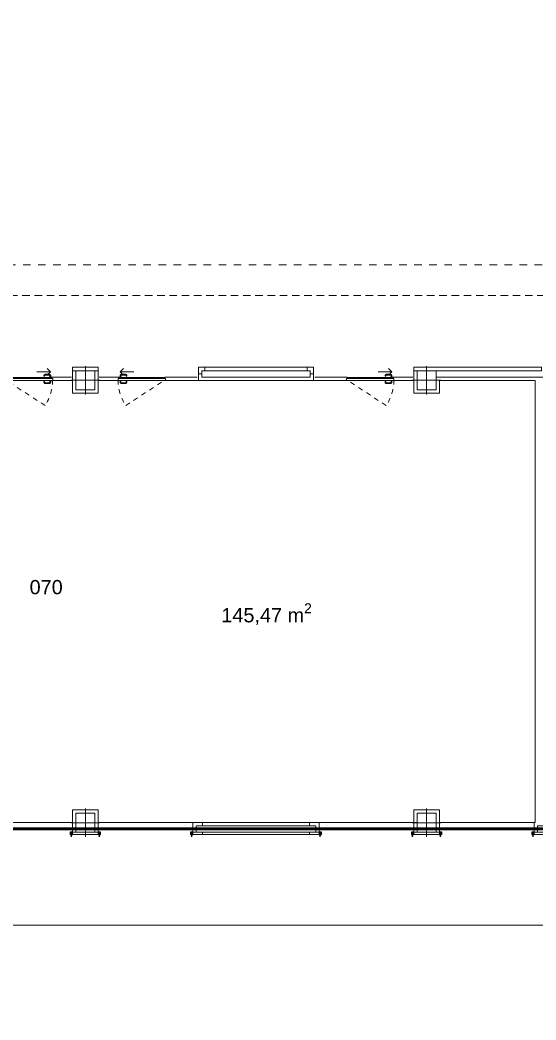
# Model space of a CAD drawing. Header units: millimetres. Extents: x 10 to 110, y 17 to 110.
# Drawn here: x 82.09 to 92.98, y 16.99 to 38.08 of the extents above; entities that cross this region are included whole.
import ezdxf

# ---------------------------------------------------------------- set-up
doc = ezdxf.new("R2010")
doc.units = ezdxf.units.MM
doc.header["$LTSCALE"] = 0.05
for name, pattern in [('00 Ground$0$Dash', [6.35, 3.175, -3.175]), ('00 Ground$0$HIDDEN2', [4.7625, 3.175, -1.5875]), ('OF 00 Ground$0$DASHDOT2', [12.7, 6.35, -3.175, 0, -3.175])]:
    doc.linetypes.add(name, pattern=pattern)
for name, color, linetype, lineweight in [('00 Ground$0$0-2', 250, 'Continuous', 9), ('00 Ground$0$A-DOOR', 252, 'Continuous', 9), ('00 Ground$0$A-Proyecciones', 252, 'Continuous', 0), ('00 Ground$0$E-Proyecciones Sección', 251, '00 Ground$0$HIDDEN2', 0), ('00 Ground$0$Seccio-1', 7, 'Continuous', 9), ('00 Ground$0$Seccio-2', 7, '00 Ground$0$Dash', 9), ('COLUMN_AXES', 1, 'Continuous', 0), ('CONCRETE_COLUMN', 2, 'Continuous', 9), ('OF 00 Ground$0$4A MUROS', 1, 'Continuous', 0), ('OF 00 Ground$0$Superficies', 81, 'Continuous', 5)]:
    doc.layers.add(name, color=color, linetype=linetype, lineweight=lineweight)
for name, color, linetype in [('00 Ground$0$PUENTE GRUA', 5, 'Continuous'), ('4A TEXTOS', 7, 'Continuous'), ('MAPAS', 7, 'Continuous'), ('OF 00 Ground$0$A-MARCOS', 1, 'Continuous'), ('OF 00 Ground$0$panel fachada', 4, 'Continuous'), ('OF 00 Ground$0$Pladur', 3, 'Continuous')]:
    doc.layers.add(name, color=color, linetype=linetype)
doc.layers.add('OF 00 Ground$0$A-VENTANAS', color=5, linetype='Continuous', plot=False)
doc.layers.get('OF 00 Ground$0$A-VENTANAS').off()
doc.styles.get("Standard").update_dxf_attribs({"font": 'arial.ttf'})

# ---------------------------------------------------------------- blocks, each defined once
blk = doc.blocks.new('*U214')
at = {"layer": 'OF 00 Ground$0$A-MARCOS', "color": 6, "linetype": 'OF 00 Ground$0$DASHDOT2', "ltscale": 0.05}
for p, q in [((0.025, -0.096), (0.025, 0.046)), ((1.975, -0.096), (1.975, 0.046))]:
    blk.add_line(p, q, dxfattribs=at)
at = {"layer": 'OF 00 Ground$0$A-MARCOS', "flags": 128}
for points in [[(0, 0), (0.05, 0), (0.05, -0.05), (0, -0.05)], [(1.95, 0), (2, 0), (2, -0.05), (1.95, -0.05)]]:
    blk.add_lwpolyline(points, close=True, dxfattribs=at)
blk = doc.blocks.new('*U215')
at = {"layer": 'OF 00 Ground$0$A-MARCOS', "color": 6, "linetype": 'OF 00 Ground$0$DASHDOT2', "ltscale": 0.05}
for p, q in [((0.025, -0.096), (0.025, 0.046)), ((1.975, -0.096), (1.975, 0.046))]:
    blk.add_line(p, q, dxfattribs=at)
at = {"layer": 'OF 00 Ground$0$A-MARCOS', "flags": 128}
for points in [[(0, 0), (0.05, 0), (0.05, -0.05), (0, -0.05)], [(1.95, 0), (2, 0), (2, -0.05), (1.95, -0.05)]]:
    blk.add_lwpolyline(points, close=True, dxfattribs=at)
blk = doc.blocks.new('*U216')
at = {"layer": 'OF 00 Ground$0$A-MARCOS', "color": 6, "linetype": 'OF 00 Ground$0$DASHDOT2', "ltscale": 0.05}
for p, q in [((0.025, -0.096), (0.025, 0.046)), ((1.975, -0.096), (1.975, 0.046))]:
    blk.add_line(p, q, dxfattribs=at)
at = {"layer": 'OF 00 Ground$0$A-MARCOS', "flags": 128}
for points in [[(0, 0), (0.05, 0), (0.05, -0.05), (0, -0.05)], [(1.95, 0), (2, 0), (2, -0.05), (1.95, -0.05)]]:
    blk.add_lwpolyline(points, close=True, dxfattribs=at)
blk = doc.blocks.new('*U220')
at = {"layer": 'OF 00 Ground$0$A-MARCOS', "color": 6, "linetype": 'OF 00 Ground$0$DASHDOT2', "ltscale": 0.05}
for p, q in [((0.025, -0.096), (0.025, 0.046)), ((1.975, -0.096), (1.975, 0.046))]:
    blk.add_line(p, q, dxfattribs=at)
at = {"layer": 'OF 00 Ground$0$A-MARCOS', "flags": 128}
for points in [[(0, 0), (0.05, 0), (0.05, -0.05), (0, -0.05)], [(1.95, 0), (2, 0), (2, -0.05), (1.95, -0.05)]]:
    blk.add_lwpolyline(points, close=True, dxfattribs=at)
blk = doc.blocks.new('00 Ground$0$DR_SL1_2120-4200 - DR_SL1_ 2120 _ 4200 _L_S1-7009590-DWGPl_ Baja')
at = {"layer": '00 Ground$0$A-DOOR'}
for p, q in [((-595, 143), (-524, 214)), ((-638, 6), (362, 6)), ((-638, -35), (-638, 6)), ((-622, 25), (346, 25)), ((-622, 6), (-622, 25)), ((-606, 30), (-614, 30)), ((-614, 30), (-561, 30)), ((-614, 30), (-614, 25)), ((-596, 59), (-596, 30)), ((-595, 143), (-524, 73)), ((-595, 143), (-305, 143)), ((-578, 30), (-578, 59)), ((-561, 30), (-569, 30)), ((-483, 93), (-562, 93)), ((-562, 75), (-483, 75)), ((-561, 25), (-561, 30)), ((-450, 51), (-468, 51)), ((-468, 51), (-450, 51)), ((-468, 59), (-468, 51)), ((-450, 51), (-450, 59)), ((346, 25), (346, 6)), ((362, 6), (362, -35)), ((362, -35), (-638, -35)), ((-614, -35), (-614, -40)), ((-561, -40), (-614, -40)), ((-614, -40), (-606, -40)), ((-596, -40), (-596, -69)), ((-578, -69), (-578, -40)), ((-569, -40), (-561, -40)), ((-483, -85), (-562, -85)), ((-562, -103), (-483, -103)), ((-561, -40), (-561, -35)), ((-450, -61), (-468, -61)), ((-468, -61), (-450, -61)), ((-468, -61), (-468, -69)), ((-450, -69), (-450, -61))]:
    blk.add_line(p, q, dxfattribs=at)
at = {"layer": '00 Ground$0$A-DOOR', "flags": 128}
for points in [[(-562, 93), (-564, 93), (-565, 93), (-567, 93), (-568, 93), (-569, 92), (-571, 92), (-572, 92), (-573, 91), (-574, 91), (-576, 90), (-577, 90), (-578, 89), (-579, 88), (-581, 88), (-582, 87), (-583, 86), (-584, 85), (-585, 85), (-586, 84), (-587, 83), (-588, 82), (-589, 81), (-590, 80), (-590, 78), (-591, 77), (-592, 76), (-592, 75), (-593, 74), (-594, 73), (-594, 71), (-595, 70), (-595, 69), (-595, 67), (-596, 66), (-596, 65), (-596, 63), (-596, 62), (-596, 61), (-596, 59), (-596, 59)], [(-578, 59), (-578, 60), (-578, 60), (-578, 61), (-578, 62), (-578, 62), (-578, 63), (-578, 63), (-578, 64), (-577, 65), (-577, 65), (-577, 66), (-577, 66), (-576, 67), (-576, 67), (-576, 68), (-575, 69), (-575, 69), (-575, 70), (-574, 70), (-574, 70), (-573, 71), (-573, 71), (-572, 72), (-572, 72), (-571, 72), (-571, 73), (-570, 73), (-569, 73), (-569, 74), (-568, 74), (-568, 74), (-567, 74), (-566, 74), (-566, 75), (-565, 75), (-565, 75), (-564, 75), (-563, 75), (-563, 75), (-562, 75)], [(-450, 59), (-450, 60), (-450, 62), (-450, 63), (-450, 64), (-450, 66), (-450, 67), (-451, 68), (-451, 70), (-452, 71), (-452, 72), (-453, 73), (-453, 75), (-454, 76), (-455, 77), (-455, 78), (-456, 79), (-457, 80), (-458, 81), (-459, 82), (-460, 83), (-461, 84), (-462, 85), (-463, 86), (-464, 87), (-465, 88), (-466, 88), (-467, 89), (-469, 90), (-470, 90), (-471, 91), (-472, 91), (-474, 92), (-475, 92), (-476, 92), (-478, 92), (-479, 93), (-480, 93), (-482, 93), (-483, 93), (-483, 93)], [(-483, 75), (-483, 75), (-482, 75), (-482, 75), (-481, 75), (-480, 75), (-480, 75), (-479, 74), (-478, 74), (-478, 74), (-477, 74), (-477, 73), (-476, 73), (-476, 73), (-475, 73), (-474, 72), (-474, 72), (-473, 71), (-473, 71), (-472, 71), (-472, 70), (-472, 70), (-471, 69), (-471, 69), (-470, 68), (-470, 68), (-470, 67), (-469, 67), (-469, 66), (-469, 65), (-469, 65), (-468, 64), (-468, 64), (-468, 63), (-468, 62), (-468, 62), (-468, 61), (-468, 60), (-468, 60), (-468, 59), (-468, 59)], [(-596, -69), (-596, -70), (-596, -72), (-596, -73), (-596, -74), (-596, -76), (-596, -77), (-595, -78), (-595, -80), (-594, -81), (-594, -82), (-593, -83), (-593, -85), (-592, -86), (-591, -87), (-591, -88), (-590, -89), (-589, -90), (-588, -91), (-587, -92), (-586, -93), (-585, -94), (-584, -95), (-583, -96), (-582, -97), (-581, -98), (-580, -98), (-579, -99), (-577, -100), (-576, -100), (-575, -101), (-574, -101), (-572, -102), (-571, -102), (-570, -102), (-568, -102), (-567, -103), (-566, -103), (-564, -103), (-563, -103), (-562, -103)], [(-562, -85), (-563, -85), (-564, -85), (-564, -85), (-565, -85), (-566, -85), (-566, -85), (-567, -84), (-568, -84), (-568, -84), (-569, -84), (-569, -83), (-570, -83), (-570, -83), (-571, -83), (-572, -82), (-572, -82), (-573, -81), (-573, -81), (-574, -81), (-574, -80), (-574, -80), (-575, -79), (-575, -79), (-576, -78), (-576, -78), (-576, -77), (-577, -77), (-577, -76), (-577, -75), (-577, -75), (-578, -74), (-578, -74), (-578, -73), (-578, -72), (-578, -72), (-578, -71), (-578, -70), (-578, -70), (-578, -69), (-578, -69)], [(-483, -103), (-482, -103), (-481, -103), (-479, -103), (-478, -103), (-477, -102), (-475, -102), (-474, -102), (-473, -101), (-472, -101), (-470, -100), (-469, -100), (-468, -99), (-467, -98), (-465, -98), (-464, -97), (-463, -96), (-462, -95), (-461, -95), (-460, -94), (-459, -93), (-458, -92), (-457, -91), (-456, -90), (-456, -88), (-455, -87), (-454, -86), (-454, -85), (-453, -84), (-452, -83), (-452, -81), (-451, -80), (-451, -79), (-451, -77), (-450, -76), (-450, -75), (-450, -73), (-450, -72), (-450, -71), (-450, -69), (-450, -69)], [(-468, -69), (-468, -70), (-468, -70), (-468, -71), (-468, -72), (-468, -72), (-468, -73), (-468, -73), (-468, -74), (-469, -75), (-469, -75), (-469, -76), (-469, -76), (-470, -77), (-470, -77), (-470, -78), (-471, -79), (-471, -79), (-471, -80), (-472, -80), (-472, -80), (-473, -81), (-473, -81), (-474, -82), (-474, -82), (-475, -82), (-475, -83), (-476, -83), (-477, -83), (-477, -84), (-478, -84), (-478, -84), (-479, -84), (-480, -84), (-480, -85), (-481, -85), (-481, -85), (-482, -85), (-483, -85), (-483, -85), (-483, -85)]]:
    blk.add_lwpolyline(points, dxfattribs=at)
at = {"layer": '00 Ground$0$Seccio-1'}
for p, q in [((-1057, 35), (-1057, -35)), ((-622, 35), (-1037, 35)), ((-622, 25), (-622, 35)), ((1031, 35), (346, 35)), ((346, 35), (346, 25)), ((1058, -35), (1058, 35)), ((-1057, -35), (-638, -35)), ((362, -35), (1058, -35))]:
    blk.add_line(p, q, dxfattribs=at)
at = {"layer": '00 Ground$0$Seccio-2'}
blk.add_line((-476, -565), (362, -20), dxfattribs=at)
blk.add_arc((362, -20), 1000, 180, 213, dxfattribs=at)
blk = doc.blocks.new('Column axes')
at = {"layer": 'COLUMN_AXES'}
for p, q in [((0, -0.5), (0, 0.5)), ((-0.5, 0), (0.5, 0))]:
    blk.add_line(p, q, dxfattribs=at)

msp = doc.modelspace()

# ---------------------------------------------------------------- linework, layer by layer
at = {"layer": '00 Ground$0$A-Proyecciones', "lineweight": 0}
msp.add_lwpolyline([(108.24, 109.773), (108.231, 50.892, -0.436581), (101.749, 43.899), (100.813, 43.899), (100.813, 38.9), (101.749, 38.9, -0.414214), (108.249, 32.4), (108.24, 23.491, -0.413136), (101.74, 16.991), (101.74, 18.991), (16.495, 18.991), (16.495, 16.991, -0.414208), (9.995, 23.491), (9.995, 109.773), (11.495, 109.773)], format="xyb", dxfattribs=at)
at = {"layer": '00 Ground$0$E-Proyecciones Sección', "lineweight": 0}
msp.add_line((24.7, 32.275), (96.7, 32.272), dxfattribs=at)
at = {"layer": '00 Ground$0$PUENTE GRUA', "color": 242, "linetype": '00 Ground$0$Dash', "lineweight": 0}
msp.add_lwpolyline([(26.7, 104.922), (94.7, 104.922), (94.7, 32.921), (26.7, 32.921)], close=True, dxfattribs=at)
at = {"layer": 'CONCRETE_COLUMN', "lineweight": 0}
for points in [[(83.274, 30.283), (83.674, 30.283), (83.674, 30.683), (83.274, 30.683), (83.274, 30.283)], [(90.474, 30.283), (90.874, 30.283), (90.874, 30.683), (90.474, 30.683), (90.474, 30.283)], [(83.274, 20.951), (83.674, 20.951), (83.674, 21.351), (83.274, 21.351), (83.274, 20.951)], [(90.474, 20.951), (90.874, 20.951), (90.874, 21.351), (90.474, 21.351), (90.474, 20.951)]]:
    msp.add_lwpolyline(points, close=True, dxfattribs=at)
at = {"layer": 'MAPAS', "color": 4, "lineweight": 50}
msp.add_lwpolyline([(94.136, 21.153), (94.136, 21.023), (77.175, 21.023), (77.175, 30.517), (76.004, 30.517)], dxfattribs=at)
at = {"layer": 'OF 00 Ground$0$4A MUROS', "lineweight": 0, "ltscale": 2000, "flags": 128}
msp.add_lwpolyline([(93.106, 30.551), (92.256, 30.551)], dxfattribs=at)
at = {"layer": 'OF 00 Ground$0$panel fachada', "linetype": 'Continuous', "lineweight": 0}
for points in [[(83.744, 30.683), (83.204, 30.683), (83.204, 30.763), (83.744, 30.763)], [(88.153, 30.683), (85.995, 30.683), (85.995, 30.763), (88.153, 30.763)], [(93.1, 30.683), (90.404, 30.683), (90.404, 30.763), (93.1, 30.763)], [(83.204, 20.951), (83.744, 20.951), (83.744, 20.901), (83.204, 20.901)], [(85.944, 20.951), (85.744, 20.951), (85.744, 20.901), (85.944, 20.901)], [(88.204, 20.951), (85.944, 20.951), (85.944, 20.901), (88.204, 20.901)], [(88.404, 20.951), (88.204, 20.951), (88.204, 20.901), (88.404, 20.901)], [(90.404, 20.951), (90.944, 20.951), (90.944, 20.901), (90.404, 20.901)], [(93.34, 20.951), (92.944, 20.951), (92.944, 20.901), (93.34, 20.901)]]:
    msp.add_lwpolyline(points, close=True, dxfattribs=at)
for points in [[(85.929, 30.617), (85.929, 30.683), (85.995, 30.683), (85.995, 30.763), (85.859, 30.763), (85.859, 30.617), (85.929, 30.617)], [(88.219, 30.617), (88.219, 30.683), (88.153, 30.683), (88.153, 30.763), (88.289, 30.763), (88.289, 30.617), (88.219, 30.617)]]:
    msp.add_lwpolyline(points, dxfattribs=at)
at = {"layer": 'OF 00 Ground$0$Pladur', "linetype": 'Continuous', "lineweight": 0}
for p, q in [((85.859, 30.617), (85.859, 30.481)), ((85.929, 30.617), (85.929, 30.551)), ((88.219, 30.617), (88.219, 30.551)), ((88.289, 30.617), (88.289, 30.481)), ((88.289, 30.481), (85.859, 30.481)), ((85.929, 30.551), (88.219, 30.551)), ((90.874, 30.551), (93.166, 30.551)), ((92.964, 30.481), (90.944, 30.481)), ((92.964, 21.153), (92.964, 30.481)), ((83.204, 21.153), (81.204, 21.153)), ((85.744, 21.153), (83.744, 21.153)), ((88.204, 21.153), (85.944, 21.153)), ((90.474, 21.153), (88.404, 21.153)), ((92.944, 21.153), (90.944, 21.153)), ((85.944, 21.083), (85.878, 21.083)), ((85.944, 21.083), (88.204, 21.083))]:
    msp.add_line(p, q, dxfattribs=at)
for points in [[(83.204, 30.683), (83.204, 30.213)], [(83.204, 30.213), (83.744, 30.213), (83.744, 30.683)], [(90.404, 30.683), (90.404, 30.213)], [(90.404, 30.213), (90.944, 30.213), (90.944, 30.481)], [(83.744, 20.951), (83.744, 21.421), (83.204, 21.421), (83.204, 20.951)], [(90.944, 20.951), (90.944, 21.421), (90.404, 21.421), (90.404, 20.951)], [(92.964, 21.153), (92.944, 21.153), (92.944, 20.951), (93.011, 20.951), (93.011, 21.083), (93.144, 21.083), (93.27, 21.083)]]:
    msp.add_lwpolyline(points, dxfattribs=at)
for points in [[(85.944, 21.153), (85.744, 21.153), (85.744, 20.951), (85.811, 20.951), (85.811, 21.083), (85.944, 21.083)], [(88.204, 21.153), (88.404, 21.153), (88.404, 20.951), (88.337, 20.951), (88.337, 21.083), (88.204, 21.083)]]:
    msp.add_lwpolyline(points, close=True, dxfattribs=at)
at = {"layer": 'OF 00 Ground$0$Superficies', "lineweight": 0}
msp.add_lwpolyline([(77.306, 30.481), (77.306, 21.153), (83.204, 21.153), (83.204, 21.421), (83.744, 21.421), (83.744, 21.153), (90.404, 21.153), (90.404, 21.421), (90.944, 21.421), (90.944, 21.153), (92.964, 21.153), (92.964, 30.481), (90.944, 30.481), (90.944, 30.213), (90.404, 30.213), (90.404, 30.481), (83.744, 30.481), (83.744, 30.213), (83.204, 30.213), (83.204, 30.481), (77.356, 30.481)], dxfattribs=at)

# ---------------------------------------------------------------- block references
at = {"layer": '00 Ground$0$0-2', "lineweight": 0, "yscale": 0.001, "zscale": 0.001}
for p, xscale in [((82.146, 30.516), -0.001), ((84.801, 30.516), 0.001), ((89.346, 30.516), -0.001)]:
    msp.add_blockref('00 Ground$0$DR_SL1_2120-4200 - DR_SL1_ 2120 _ 4200 _L_S1-7009590-DWGPl_ Baja', p, dxfattribs=dict(at, xscale=xscale))
at = {"layer": 'COLUMN_AXES', "lineweight": 0, "xscale": 0.6, "yscale": 0.6}
for p in [(83.474, 30.483), (90.674, 30.483), (83.474, 21.151), (90.674, 21.151)]:
    msp.add_blockref('Column axes', p, dxfattribs=at)
at = {"layer": 'OF 00 Ground$0$A-VENTANAS', "linetype": 'Continuous', "lineweight": 0, "xscale": -1}
for name, p in [('*U216', (83.204, 20.951)), ('*U215', (85.744, 20.951)), ('*U220', (90.404, 20.951)), ('*U214', (92.944, 20.951))]:
    msp.add_blockref(name, p, dxfattribs=at)

# ---------------------------------------------------------------- texts
at = {"layer": '4A TEXTOS', "lineweight": 0}
msp.add_text('070', height=0.3, dxfattribs=at).set_placement((82.297, 25.971))
at = {"layer": '4A TEXTOS', "lineweight": 0, "insert": (86.342, 25.78), "char_height": 0.3, "attachment_point": 1}
msp.add_mtext_dynamic_manual_height_columns('\\A1;145,47 \\A1;m{\\H0.7x;\\S2^ ;}', width=6.04581, gutter_width=1516.191, heights=[0.381], dxfattribs=at)

doc.saveas('drawing.dxf')
